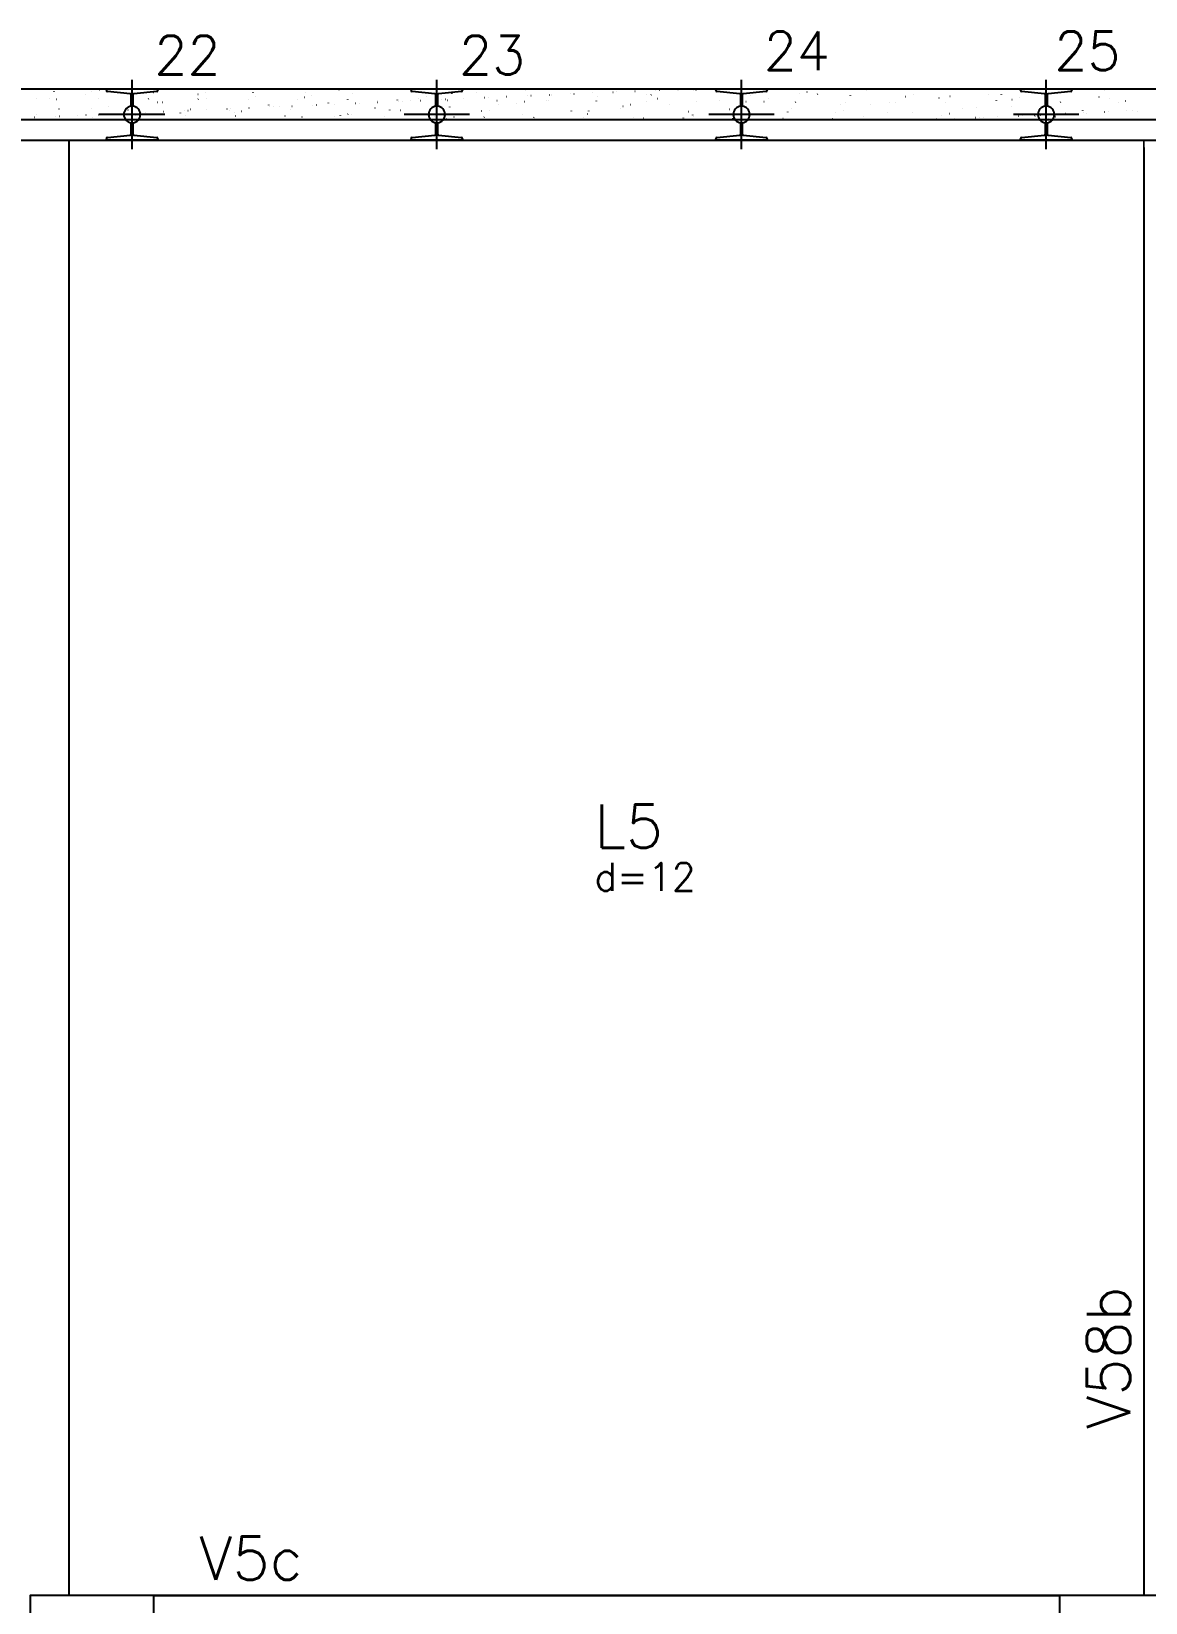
# Model space of a CAD drawing. Extents: x -40810 to 33675, y -2018 to 21213.
# Drawn here: x -8282 to -7741, y 12320 to 13083 of the extents above; entities that cross this region are included whole.
import ezdxf

# ---------------------------------------------------------------- set-up
doc = ezdxf.new("R2010")
doc.units = 0
doc.layers.get('0').update_dxf_attribs({"color": 1, "lineweight": 9})
for name, color, linetype in [('1', 5, 'Continuous'), ('10', 7, 'Continuous'), ('13', 7, 'Continuous'), ('19', 5, 'Continuous'), ('3', 2, 'Continuous'), ('49', 20, 'Continuous'), ('51', 6, 'Continuous'), ('52', 21, 'Continuous'), ('8', 5, 'Continuous'), ('STEPHANIE', 6, 'Continuous')]:
    doc.layers.add(name, color=color, linetype=linetype)
doc.styles.get("Standard").update_dxf_attribs({"font": 'romans.shx', "width": 0.8})

# ---------------------------------------------------------------- blocks, each defined once
blk = doc.blocks.new('_H9EFD498501-005')
for p, q in [((3048.101204, 4541.625241), (3048.146861, 4541.684742)), ((3063.32284, 4540.051908), (3063.332629, 4540.126266)), ((3066.385025, 4541.891568), (3066.458247, 4541.907801)), ((3070.046135, 4542.703216), (3070.119358, 4542.719449)), ((3087.161256, 4541.043856), (3087.171045, 4541.118215)), ((3096.45098, 4541.384517), (3096.496638, 4541.444019)), ((3117.996452, 4540.442988), (3118.069674, 4540.459221)), ((3121.657562, 4541.254636), (3121.730784, 4541.270869)), ((3144.800757, 4541.143793), (3144.846414, 4541.203295)), ((3170.18945, 4541.429804), (3170.199239, 4541.504162)), ((3173.268989, 4539.806057), (3173.342211, 4539.822289)), ((3186.448985, 4542.727991), (3186.522208, 4542.744224)), ((3193.150533, 4540.90307), (3193.19619, 4540.962571)), ((3194.101287, 4542.97944), (3194.111076, 4543.053799)), ((3229.203017, 4539.485353), (3229.212807, 4539.559711)), ((3238.060412, 4541.279411), (3238.133634, 4541.295644)), ((3241.50031, 4540.662346), (3241.545967, 4540.721847)), ((3253.114854, 4541.034989), (3253.124644, 4541.109347)), ((3276.953271, 4542.026938), (3276.96306, 4542.101296)), ((3277.884755, 4539.682777), (3277.959684, 4539.686049)), ((3279.75797, 4539.764564), (3279.832899, 4539.767835)), ((3288.599547, 4540.150595), (3288.674476, 4540.153867)), ((3289.671839, 4539.830832), (3289.745061, 4539.847065)), ((3289.850086, 4540.421622), (3289.895743, 4540.481124)), ((3298.71491, 4540.592242), (3298.789839, 4540.595513)), ((3300.588126, 4540.674028), (3300.663054, 4540.677299)), ((3309.429703, 4541.060059), (3309.504631, 4541.063331)), ((3319.545066, 4541.501706), (3319.619994, 4541.504977)), ((3321.418281, 4541.583492), (3321.49321, 4541.586764)), ((3330.259858, 4541.969524), (3330.334787, 4541.972795)), ((3335.966838, 4540.082486), (3335.976628, 4540.156845)), ((3338.199863, 4540.180898), (3338.24552, 4540.2404)), ((3340.375221, 4542.41117), (3340.45015, 4542.414441)), ((3342.248437, 4542.492956), (3342.323365, 4542.496228)), ((3351.090013, 4542.878988), (3351.164942, 4542.882259)), ((3358.490483, 4542.197), (3358.563705, 4542.213233)), ((3359.981465, 4542.412885), (3359.991254, 4542.487244)), ((3362.151593, 4543.008649), (3362.224816, 4543.024882)), ((3386.549639, 4539.940175), (3386.595296, 4539.999676)), ((3410.10191, 4540.74842), (3410.175132, 4540.764653)), ((3413.76302, 4541.560069), (3413.836242, 4541.576302)), ((3418.995032, 4540.468434), (3419.004822, 4540.542792)), ((3434.899416, 4539.699451), (3434.945073, 4539.758952)), ((3442.906869, 4542.01807), (3442.916659, 4542.092429)), ((3465.374447, 4540.111489), (3465.447669, 4540.127722)), ((3466.745285, 4543.010019), (3466.755075, 4543.084377)), ((3478.554443, 4543.033424), (3478.627666, 4543.049657)), ((3483.249192, 4539.458727), (3483.294849, 4539.518229)), ((3501.920437, 4540.073619), (3501.930226, 4540.147977)), ((3508.216231, 4540.370716), (3508.261888, 4540.430218)), ((3525.758853, 4541.065568), (3525.768642, 4541.139926)), ((3530.16587, 4541.584844), (3530.239092, 4541.601077)), ((3533.18327, 4541.282705), (3533.228927, 4541.342207)), ((3558.150309, 4542.194695), (3558.195966, 4542.254196)), ((3039.411002, 4538.502271), (3039.420792, 4538.57663)), ((3045.704206, 4538.501412), (3045.749863, 4538.560914)), ((3049.177808, 4538.076819), (3049.25103, 4538.093052)), ((3050.571527, 4533.235472), (3050.581316, 4533.309831)), ((3066.07814, 4533.42755), (3066.123797, 4533.487052)), ((3069.822023, 4538.306673), (3069.86768, 4538.366175)), ((3074.409943, 4534.227421), (3074.419733, 4534.301779)), ((3083.948129, 4532.894656), (3084.021351, 4532.910889)), ((3087.609239, 4533.706305), (3087.682461, 4533.722538)), ((3094.053982, 4538.260688), (3094.099639, 4538.32019)), ((3098.42457, 4536.55782), (3098.434359, 4536.632178)), ((3100.789235, 4536.62824), (3100.862457, 4536.644473)), ((3101.128148, 4531.965417), (3101.203077, 4531.968689)), ((3111.243512, 4532.407063), (3111.31844, 4532.410335)), ((3113.116727, 4532.48885), (3113.191656, 4532.492121)), ((3114.427916, 4533.186827), (3114.473573, 4533.246328)), ((3118.171799, 4538.06595), (3118.217456, 4538.125451)), ((3121.958304, 4532.874881), (3122.033232, 4532.878153)), ((3122.336407, 4538.107456), (3122.346196, 4538.181815)), ((3132.073667, 4533.316528), (3132.148596, 4533.319799)), ((3133.423511, 4532.28297), (3133.4333, 4532.357328)), ((3133.946882, 4533.398314), (3134.021811, 4533.401586)), ((3139.220666, 4532.257725), (3139.293888, 4532.273958)), ((3142.403759, 4538.019965), (3142.449416, 4538.079466)), ((3142.788459, 4533.784346), (3142.863388, 4533.787617)), ((3146.174823, 4539.099405), (3146.184613, 4539.173763)), ((3152.400662, 4535.17966), (3152.473884, 4535.195893)), ((3152.903822, 4534.225992), (3152.978751, 4534.229263)), ((3154.777038, 4534.307778), (3154.851966, 4534.31105)), ((3157.438137, 4534.613369), (3157.447927, 4534.687727)), ((3162.777693, 4532.946103), (3162.82335, 4533.005604)), ((3163.618615, 4534.69381), (3163.693543, 4534.697081)), ((3166.521576, 4537.825226), (3166.567233, 4537.884727)), ((3169.607879, 4538.994408), (3169.681101, 4539.010641)), ((3173.733978, 4535.135456), (3173.808906, 4535.138728)), ((3175.607193, 4535.217243), (3175.682122, 4535.220514)), ((3181.349974, 4536.163005), (3181.359764, 4536.237363)), ((3184.44877, 4535.603274), (3184.523699, 4535.606546)), ((3190.753535, 4537.779241), (3190.799192, 4537.838742)), ((3194.564133, 4536.04492), (3194.639062, 4536.048192)), ((3196.437349, 4536.126707), (3196.512277, 4536.129978)), ((3204.012089, 4533.73108), (3204.085311, 4533.747313)), ((3205.188391, 4537.154954), (3205.19818, 4537.229312)), ((3205.278925, 4536.512738), (3205.353854, 4536.51601)), ((3211.127469, 4532.705379), (3211.173126, 4532.764881)), ((3214.871352, 4537.584502), (3214.917009, 4537.644004)), ((3215.394289, 4536.954385), (3215.469217, 4536.957656)), ((3216.451705, 4532.668917), (3216.461494, 4532.743276)), ((3217.267504, 4537.036171), (3217.342433, 4537.039442)), ((3221.219306, 4537.545828), (3221.292528, 4537.562061)), ((3224.880416, 4538.357477), (3224.953638, 4538.37371)), ((3226.109081, 4537.422203), (3226.184009, 4537.425474)), ((3236.224444, 4537.863849), (3236.299373, 4537.86712)), ((3238.09766, 4537.945635), (3238.172588, 4537.948907)), ((3239.103312, 4537.538517), (3239.148969, 4537.598019)), ((3240.363542, 4534.218554), (3240.373331, 4534.292912)), ((3246.939236, 4538.331667), (3247.014165, 4538.334938)), ((3255.623516, 4532.2825), (3255.696738, 4532.298733)), ((3257.0546, 4538.773313), (3257.129528, 4538.776585)), ((3258.927815, 4538.855099), (3259.002744, 4538.858371)), ((3259.477246, 4532.464655), (3259.522903, 4532.524157)), ((3263.221129, 4537.343778), (3263.266786, 4537.40328)), ((3264.201958, 4535.210502), (3264.211748, 4535.284861)), ((3267.769392, 4539.241131), (3267.84432, 4539.244402)), ((3272.830733, 4536.097248), (3272.903955, 4536.113481)), ((3276.491843, 4536.908897), (3276.565065, 4536.92513)), ((3287.453088, 4537.297793), (3287.498745, 4537.357295)), ((3288.216585, 4537.540901), (3288.226374, 4537.61526)), ((3299.377109, 4532.274102), (3299.386899, 4532.348461)), ((3307.827022, 4532.223932), (3307.872679, 4532.283433)), ((3311.570905, 4537.103055), (3311.616562, 4537.162556)), ((3312.128422, 4539.090538), (3312.138211, 4539.164896)), ((3323.215525, 4533.266051), (3323.225315, 4533.340409)), ((3324.44216, 4534.648669), (3324.515382, 4534.664902)), ((3328.10327, 4535.460317), (3328.176492, 4535.47655)), ((3335.802865, 4537.05707), (3335.848522, 4537.116571)), ((3341.283266, 4538.382252), (3341.356488, 4538.398485)), ((3347.230152, 4535.59645), (3347.239942, 4535.670809)), ((3356.176799, 4531.983208), (3356.222456, 4532.042709)), ((3359.920681, 4536.862331), (3359.966339, 4536.921832)), ((3371.141989, 4537.146086), (3371.151779, 4537.220445)), ((3376.053587, 4533.200089), (3376.126809, 4533.216322)), ((3379.714697, 4534.011737), (3379.787919, 4534.02797)), ((3384.152641, 4536.816346), (3384.198298, 4536.875847)), ((3392.894693, 4536.933672), (3392.967915, 4536.949905)), ((3394.980405, 4538.138035), (3394.990195, 4538.212393)), ((3406.243719, 4533.651999), (3406.253509, 4533.726357)), ((3408.270458, 4536.621607), (3408.316115, 4536.681109)), ((3430.155557, 4535.201635), (3430.165346, 4535.275994)), ((3431.326124, 4532.563157), (3431.399346, 4532.57939)), ((3432.502418, 4536.575622), (3432.548075, 4536.635124)), ((3444.50612, 4535.485092), (3444.579342, 4535.501325)), ((3453.993973, 4536.193584), (3454.003762, 4536.267942)), ((3456.620234, 4536.380883), (3456.665891, 4536.440385)), ((3461.713337, 4539.29984), (3461.786559, 4539.316073)), ((3478.008599, 4538.523983), (3478.018389, 4538.598341)), ((3480.852194, 4536.334898), (3480.897851, 4536.3944)), ((3489.169124, 4533.257184), (3489.178914, 4533.331542)), ((3496.117547, 4534.036512), (3496.190769, 4534.052745)), ((3505.819233, 4537.246887), (3505.86489, 4537.306389)), ((3513.00754, 4534.249132), (3513.01733, 4534.323491)), ((3513.324764, 4537.851261), (3513.397986, 4537.867494)), ((3516.985874, 4538.662909), (3517.059096, 4538.679142)), ((3530.786272, 4538.158877), (3530.831929, 4538.218378)), ((3537.022167, 4536.579532), (3537.031956, 4536.65389)), ((3547.728974, 4532.587933), (3547.802196, 4532.604166)), ((3555.753311, 4539.070866), (3555.798968, 4539.130367)), ((3560.09233, 4531.900091), (3560.167259, 4531.903363)), ((3560.934004, 4538.129168), (3560.943794, 4538.203526)), ((3564.936191, 4536.402681), (3565.009413, 4536.418914)), ((3568.597301, 4537.214329), (3568.670523, 4537.230562)), ((3568.933907, 4532.286123), (3569.008835, 4532.289394)), ((3572.021108, 4532.304681), (3572.030897, 4532.379039)), ((3574.465326, 4531.831149), (3574.510984, 4531.890651)), ((3037.712001, 4528.085768), (3037.712001, 4528.085768)), ((3038.039644, 4528.085768), (3038.039644, 4528.085768)), ((3038.039644, 4528.085768), (3038.039644, 4528.085768)), ((3038.039644, 4528.085768), (3038.039644, 4528.085768)), ((3038.637682, 4529.237025), (3038.712611, 4529.240296)), ((3039.449182, 4530.349707), (3039.494839, 4530.409208)), ((3048.753045, 4529.678671), (3048.827974, 4529.681942)), ((3049.893555, 4528.085768), (3049.893555, 4528.085768)), ((3049.893555, 4528.085768), (3049.893555, 4528.085768)), ((3050.626261, 4529.760457), (3050.701189, 4529.763729)), ((3059.467838, 4530.146489), (3059.542766, 4530.14976)), ((3061.747467, 4528.085768), (3061.747467, 4528.085768)), ((3061.747467, 4528.085768), (3061.747467, 4528.085768)), ((3061.979246, 4528.085768), (3061.979246, 4528.085768)), ((3061.979246, 4528.085768), (3061.979246, 4528.085768)), ((3062.256635, 4528.085768), (3062.256635, 4528.085768)), ((3062.256635, 4528.085768), (3062.256635, 4528.085768)), ((3063.681142, 4530.303722), (3063.726799, 4530.363223)), ((3066.740912, 4529.079908), (3066.814134, 4529.096141)), ((3069.583201, 4530.588135), (3069.658129, 4530.591406)), ((3071.456416, 4530.669921), (3071.531345, 4530.673193)), ((3073.601379, 4528.085768), (3073.601379, 4528.085768)), ((3080.297993, 4531.055953), (3080.372922, 4531.059224)), ((3085.455291, 4528.085768), (3085.455291, 4528.085768)), ((3085.455291, 4528.085768), (3085.455291, 4528.085768)), ((3085.455291, 4528.085768), (3085.455291, 4528.085768)), ((3085.673257, 4529.741385), (3085.683047, 4529.815743)), ((3086.246491, 4528.085768), (3086.246491, 4528.085768)), ((3087.798959, 4530.108983), (3087.844616, 4530.168484)), ((3090.413356, 4531.497599), (3090.488285, 4531.500871)), ((3092.286572, 4531.579386), (3092.3615, 4531.582657)), ((3097.309203, 4528.085768), (3097.309203, 4528.085768)), ((3097.309203, 4528.085768), (3097.309203, 4528.085768)), ((3097.309203, 4528.085768), (3097.309203, 4528.085768)), ((3109.163115, 4528.085768), (3109.163115, 4528.085768)), ((3109.163115, 4528.085768), (3109.163115, 4528.085768)), ((3109.585094, 4531.291021), (3109.594884, 4531.365379)), ((3110.513736, 4528.085768), (3110.513736, 4528.085768)), ((3110.513736, 4528.085768), (3110.513736, 4528.085768)), ((3112.030918, 4530.062998), (3112.076575, 4530.122499)), ((3120.402184, 4528.085768), (3120.402184, 4528.085768)), ((3120.402184, 4528.085768), (3120.402184, 4528.085768)), ((3120.402184, 4528.085768), (3120.402184, 4528.085768)), ((3121.017027, 4528.085768), (3121.017027, 4528.085768)), ((3121.017027, 4528.085768), (3121.017027, 4528.085768)), ((3132.870939, 4528.085768), (3132.870939, 4528.085768)), ((3134.780981, 4528.085768), (3134.780981, 4528.085768)), ((3135.559556, 4531.446076), (3135.632778, 4531.462309)), ((3136.148735, 4529.868259), (3136.194392, 4529.927761)), ((3144.72485, 4528.085768), (3144.72485, 4528.085768)), ((3156.578762, 4528.085768), (3156.578762, 4528.085768)), ((3156.578762, 4528.085768), (3156.578762, 4528.085768)), ((3156.578762, 4528.085768), (3156.578762, 4528.085768)), ((3159.048227, 4528.085768), (3159.048227, 4528.085768)), ((3159.048227, 4528.085768), (3159.048227, 4528.085768)), ((3160.380695, 4529.822274), (3160.426352, 4529.881776)), ((3168.432674, 4528.085768), (3168.432674, 4528.085768)), ((3168.432674, 4528.085768), (3168.432674, 4528.085768)), ((3168.598662, 4529.34657), (3168.608451, 4529.420928)), ((3178.547732, 4528.085768), (3178.547732, 4528.085768)), ((3178.547732, 4528.085768), (3178.547732, 4528.085768)), ((3178.547732, 4528.085768), (3178.547732, 4528.085768)), ((3180.286586, 4528.085768), (3180.286586, 4528.085768)), ((3180.286586, 4528.085768), (3180.286586, 4528.085768)), ((3183.315472, 4528.085768), (3183.315472, 4528.085768)), ((3184.498512, 4529.627535), (3184.544169, 4529.687037)), ((3187.170983, 4529.997497), (3187.244205, 4530.01373)), ((3190.832093, 4530.809145), (3190.905315, 4530.825378)), ((3192.140498, 4528.085768), (3192.140498, 4528.085768)), ((3192.437078, 4530.338518), (3192.446867, 4530.412877)), ((3203.99441, 4528.085768), (3203.99441, 4528.085768)), ((3207.582717, 4528.085768), (3207.582717, 4528.085768)), ((3207.582717, 4528.085768), (3207.582717, 4528.085768)), ((3208.730471, 4529.58155), (3208.776128, 4529.641052)), ((3215.848322, 4528.085768), (3215.848322, 4528.085768)), ((3215.848322, 4528.085768), (3215.848322, 4528.085768)), ((3215.848322, 4528.085768), (3215.848322, 4528.085768)), ((3227.702233, 4528.085768), (3227.702233, 4528.085768)), ((3227.702233, 4528.085768), (3227.702233, 4528.085768)), ((3227.702233, 4528.085768), (3227.702233, 4528.085768)), ((3231.849962, 4528.085768), (3231.849962, 4528.085768)), ((3232.848288, 4529.386812), (3232.893945, 4529.446313)), ((3236.69328, 4528.085768), (3236.69328, 4528.085768)), ((3236.69328, 4528.085768), (3236.69328, 4528.085768)), ((3236.69328, 4528.085768), (3236.69328, 4528.085768)), ((3238.78241, 4528.548917), (3238.855632, 4528.56515)), ((3239.556145, 4528.085768), (3239.556145, 4528.085768)), ((3239.556145, 4528.085768), (3239.556145, 4528.085768)), ((3242.44352, 4529.360565), (3242.516742, 4529.376798)), ((3251.410057, 4528.085768), (3251.410057, 4528.085768)), ((3251.450645, 4528.394067), (3251.460435, 4528.468425)), ((3256.117207, 4528.085768), (3256.117207, 4528.085768)), ((3256.117207, 4528.085768), (3256.117207, 4528.085768)), ((3257.080248, 4529.340827), (3257.125905, 4529.400328)), ((3263.263969, 4528.085768), (3263.263969, 4528.085768)), ((3275.117881, 4528.085768), (3275.117881, 4528.085768)), ((3275.117881, 4528.085768), (3275.117881, 4528.085768)), ((3275.117881, 4528.085768), (3275.117881, 4528.085768)), ((3275.465272, 4530.724466), (3275.475062, 4530.798825)), ((3280.384452, 4528.085768), (3280.384452, 4528.085768)), ((3281.198064, 4529.146088), (3281.243722, 4529.205589)), ((3286.971793, 4528.085768), (3286.971793, 4528.085768)), ((3286.971793, 4528.085768), (3286.971793, 4528.085768)), ((3286.971793, 4528.085768), (3286.971793, 4528.085768)), ((3294.838828, 4528.085768), (3294.838828, 4528.085768)), ((3294.838828, 4528.085768), (3294.838828, 4528.085768)), ((3298.825705, 4528.085768), (3298.825705, 4528.085768)), ((3298.825705, 4528.085768), (3298.825705, 4528.085768)), ((3304.651698, 4528.085768), (3304.651698, 4528.085768)), ((3304.651698, 4528.085768), (3304.651698, 4528.085768)), ((3305.430024, 4529.100103), (3305.475681, 4529.159604)), ((3307.234943, 4530.83392), (3307.308165, 4530.850153)), ((3310.679616, 4528.085768), (3310.679616, 4528.085768)), ((3310.679616, 4528.085768), (3310.679616, 4528.085768)), ((3322.533528, 4528.085768), (3322.533528, 4528.085768)), ((3328.918943, 4528.085768), (3328.918943, 4528.085768)), ((3329.547841, 4528.905364), (3329.593498, 4528.964866)), ((3334.38744, 4528.085768), (3334.38744, 4528.085768)), ((3334.38744, 4528.085768), (3334.38744, 4528.085768)), ((3334.38744, 4528.085768), (3334.38744, 4528.085768)), ((3334.478839, 4528.780015), (3334.488629, 4528.854373)), ((3346.241352, 4528.085768), (3346.241352, 4528.085768)), ((3346.241352, 4528.085768), (3346.241352, 4528.085768)), ((3346.241352, 4528.085768), (3346.241352, 4528.085768)), ((3352.984376, 4528.085768), (3352.984376, 4528.085768)), ((3352.984376, 4528.085768), (3352.984376, 4528.085768)), ((3353.186188, 4528.085768), (3353.186188, 4528.085768)), ((3353.186188, 4528.085768), (3353.186188, 4528.085768)), ((3353.779801, 4528.859379), (3353.825458, 4528.918881)), ((3358.095264, 4528.085768), (3358.095264, 4528.085768)), ((3358.095264, 4528.085768), (3358.095264, 4528.085768)), ((3358.390677, 4530.329651), (3358.400466, 4530.40401)), ((3358.84637, 4529.385341), (3358.919592, 4529.401574)), ((3369.949176, 4528.085768), (3369.949176, 4528.085768)), ((3369.949176, 4528.085768), (3369.949176, 4528.085768)), ((3377.453433, 4528.085768), (3377.453433, 4528.085768)), ((3377.897617, 4528.66464), (3377.943274, 4528.724142)), ((3381.803088, 4528.085768), (3381.803088, 4528.085768)), ((3382.229093, 4531.3216), (3382.238882, 4531.395958)), ((3393.656999, 4528.085768), (3393.656999, 4528.085768)), ((3401.720678, 4528.085768), (3401.720678, 4528.085768)), ((3401.720678, 4528.085768), (3401.720678, 4528.085768)), ((3402.129577, 4528.618655), (3402.175234, 4528.678157)), ((3404.526575, 4531.742484), (3404.572232, 4531.801986)), ((3405.510911, 4528.085768), (3405.510911, 4528.085768)), ((3405.510911, 4528.085768), (3405.510911, 4528.085768)), ((3405.510911, 4528.085768), (3405.510911, 4528.085768)), ((3411.129925, 4528.085768), (3411.129925, 4528.085768)), ((3411.129925, 4528.085768), (3411.129925, 4528.085768)), ((3411.129925, 4528.085768), (3411.129925, 4528.085768)), ((3417.364823, 4528.085768), (3417.364823, 4528.085768)), ((3417.364823, 4528.085768), (3417.364823, 4528.085768)), ((3417.404244, 4528.3852), (3417.414034, 4528.459558)), ((3425.987923, 4528.085768), (3425.987923, 4528.085768)), ((3426.247394, 4528.423916), (3426.293051, 4528.483418)), ((3427.665014, 4531.751509), (3427.738236, 4531.767742)), ((3429.218735, 4528.085768), (3429.218735, 4528.085768)), ((3429.218735, 4528.085768), (3429.218735, 4528.085768)), ((3441.072647, 4528.085768), (3441.072647, 4528.085768)), ((3441.24266, 4529.377148), (3441.25245, 4529.451507)), ((3450.255168, 4528.085768), (3450.255168, 4528.085768)), ((3450.255168, 4528.085768), (3450.255168, 4528.085768)), ((3450.479353, 4528.377931), (3450.525011, 4528.437433)), ((3452.876352, 4531.50176), (3452.922009, 4531.561262)), ((3452.926559, 4528.085768), (3452.926559, 4528.085768)), ((3464.780471, 4528.085768), (3464.780471, 4528.085768)), ((3464.780471, 4528.085768), (3464.780471, 4528.085768)), ((3464.780471, 4528.085768), (3464.780471, 4528.085768)), ((3465.257287, 4531.707548), (3465.267076, 4531.781906)), ((3469.275473, 4528.085768), (3469.275473, 4528.085768)), ((3469.275473, 4528.085768), (3469.275473, 4528.085768)), ((3469.275473, 4528.085768), (3469.275473, 4528.085768)), ((3472.729957, 4528.085768), (3472.729957, 4528.085768)), ((3472.729957, 4528.085768), (3472.729957, 4528.085768)), ((3472.729957, 4528.085768), (3472.729957, 4528.085768)), ((3474.522414, 4528.085768), (3474.522414, 4528.085768)), ((3474.59717, 4528.183193), (3474.642827, 4528.242694)), ((3474.898493, 4528.180448), (3474.973422, 4528.18372)), ((3476.634382, 4528.085768), (3476.634382, 4528.085768)), ((3476.634382, 4528.085768), (3476.634382, 4528.085768)), ((3476.634382, 4528.085768), (3476.634382, 4528.085768)), ((3476.771708, 4528.262235), (3476.846637, 4528.265506)), ((3479.276441, 4530.302929), (3479.349663, 4530.319162)), ((3482.937551, 4531.114578), (3483.010773, 4531.130811)), ((3485.613285, 4528.648266), (3485.688214, 4528.651538)), ((3488.488294, 4528.085768), (3488.488294, 4528.085768)), ((3488.488294, 4528.085768), (3488.488294, 4528.085768)), ((3495.728648, 4529.089912), (3495.803577, 4529.093184)), ((3497.601864, 4529.171699), (3497.676792, 4529.17497)), ((3498.789659, 4528.085768), (3498.789659, 4528.085768)), ((3499.564209, 4529.095182), (3499.609866, 4529.154683)), ((3500.342206, 4528.085768), (3500.342206, 4528.085768)), ((3500.342206, 4528.085768), (3500.342206, 4528.085768)), ((3506.443441, 4529.55773), (3506.518369, 4529.561002)), ((3512.196118, 4528.085768), (3512.196118, 4528.085768)), ((3516.558804, 4529.999377), (3516.633732, 4530.002648)), ((3518.432019, 4530.081163), (3518.506948, 4530.084434)), ((3523.056904, 4528.085768), (3523.056904, 4528.085768)), ((3524.05003, 4528.085768), (3524.05003, 4528.085768)), ((3524.05003, 4528.085768), (3524.05003, 4528.085768)), ((3524.05003, 4528.085768), (3524.05003, 4528.085768)), ((3524.270854, 4529.763096), (3524.280644, 4529.837455)), ((3524.531248, 4530.007171), (3524.576905, 4530.066673)), ((3527.273596, 4530.467195), (3527.348525, 4530.470466)), ((3527.421021, 4528.085768), (3527.421021, 4528.085768)), ((3527.421021, 4528.085768), (3527.421021, 4528.085768)), ((3527.421021, 4528.085768), (3527.421021, 4528.085768)), ((3530.887868, 4528.854349), (3530.96109, 4528.870582)), ((3534.548978, 4529.665998), (3534.6222, 4529.682231)), ((3535.903942, 4528.085768), (3535.903942, 4528.085768)), ((3535.903942, 4528.085768), (3535.903942, 4528.085768)), ((3535.903942, 4528.085768), (3535.903942, 4528.085768)), ((3537.388959, 4530.908841), (3537.463888, 4530.912112)), ((3539.262175, 4530.990627), (3539.337103, 4530.993899)), ((3547.324149, 4528.085768), (3547.324149, 4528.085768)), ((3547.757854, 4528.085768), (3547.757854, 4528.085768)), ((3547.757854, 4528.085768), (3547.757854, 4528.085768)), ((3548.103751, 4531.376659), (3548.17868, 4531.37993)), ((3548.182692, 4531.312733), (3548.192481, 4531.387091)), ((3549.498287, 4530.91916), (3549.543945, 4530.978662)), ((3558.219115, 4531.818305), (3558.294043, 4531.821577)), ((3559.611765, 4528.085768), (3559.611765, 4528.085768)), ((3559.611765, 4528.085768), (3559.611765, 4528.085768)), ((3571.465677, 4528.085768), (3571.465677, 4528.085768)), ((3571.591394, 4528.085768), (3571.591394, 4528.085768))]:
    blk.add_line(p, q)

msp = doc.modelspace()

# ---------------------------------------------------------------- linework, layer by layer
at = {"linetype": 'Continuous', "ltscale": 30}
msp.add_lwpolyline([(-7505.684, 13029.706), (-8263.684, 13029.706), (-8263.684, 12928.62), (-8263.684, 12323.116), (-8222.684, 12323.116), (-7782.684, 12323.116), (-7722.684, 12323.116)], dxfattribs=at)
msp.add_lwpolyline([(-7505.684, 13029.706), (-8263.684, 13029.706), (-8263.684, 12928.62), (-8263.684, 12323.116), (-8222.684, 12323.116), (-7782.684, 12323.116), (-7722.684, 12323.116)], dxfattribs=at)
for points in [[(-7741.684, 13029.706), (-8263.684, 13029.706), (-8263.684, 12928.62), (-8263.684, 12323.116), (-8222.684, 12323.116), (-7782.684, 12323.116), (-7741.684, 12323.116)], [(-7741.684, 13029.706), (-8263.684, 13029.706), (-8263.684, 12928.62), (-8263.684, 12323.116), (-8222.684, 12323.116), (-7782.684, 12323.116), (-7741.684, 12323.116)], [(-7371.687, 13029.706), (-7741.684, 13029.706), (-7741.684, 12323.116), (-7722.684, 12323.116), (-7368.508, 12323.116), (-7369.084, 12450.987), (-7370.148, 12450.982), (-7370.084, 12451.019), (-7370.151, 12465.982)]]:
    msp.add_lwpolyline(points, close=True, dxfattribs=at)
at = {"layer": '1'}
for points in [[(-8263.684, 12928.62), (-8263.684, 13029.706)], [(-7741.684, 13026.206), (-7741.684, 12323.116)], [(-8263.684, 12323.116), (-8263.684, 12928.62)], [(-7782.684, 12323.116), (-8222.684, 12323.116)]]:
    msp.add_lwpolyline(points, dxfattribs=at)
at = {"layer": '3'}
for points in [[(-8282.684, 12304.116), (-8222.684, 12304.116), (-8222.684, 12323.116), (-8282.684, 12323.116), (-8282.684, 12304.116)], [(-7782.684, 12304.116), (-7722.684, 12304.116), (-7722.684, 12323.116), (-7782.684, 12323.116), (-7782.684, 12304.116)]]:
    msp.add_lwpolyline(points, dxfattribs=at)
at = {"layer": '49'}
for p, q in [((-11132.149, 13054.706), (-7341.799, 13054.706)), ((-8958.411, 13039.706), (-7361.732, 13039.706)), ((-10848.66, 13029.706), (-7371.687, 13029.706))]:
    msp.add_line(p, q, dxfattribs=at)
at = {"layer": '51'}
for p, q in [((-8245.684, 13053.951), (-8245.684, 13054.706)), ((-8245.684, 13054.706), (-8220.684, 13054.706)), ((-8233.184, 13025.357), (-8233.184, 13059.054)), ((-8220.684, 13054.706), (-8220.684, 13053.951)), ((-8097.684, 13053.951), (-8097.684, 13054.706)), ((-8097.684, 13054.706), (-8072.684, 13054.706)), ((-8085.184, 13025.357), (-8085.184, 13059.054)), ((-8072.684, 13054.706), (-8072.684, 13053.951)), ((-7949.684, 13053.951), (-7949.684, 13054.706)), ((-7949.684, 13054.706), (-7924.684, 13054.706)), ((-7937.184, 13025.357), (-7937.184, 13059.054)), ((-7924.684, 13054.706), (-7924.684, 13053.951)), ((-7801.684, 13053.951), (-7801.684, 13054.706)), ((-7801.684, 13054.706), (-7776.684, 13054.706)), ((-7789.184, 13025.357), (-7789.184, 13059.054)), ((-7776.684, 13054.706), (-7776.684, 13053.951)), ((-8234.061, 13052.278), (-8245.202, 13053.343)), ((-8233.578, 13046.187), (-8233.578, 13051.67)), ((-8232.791, 13051.671), (-8232.791, 13046.187)), ((-8221.167, 13053.343), (-8232.308, 13052.278)), ((-8086.061, 13052.278), (-8097.202, 13053.343)), ((-8085.578, 13046.187), (-8085.578, 13051.67)), ((-8084.791, 13051.671), (-8084.791, 13046.187)), ((-8073.167, 13053.343), (-8084.308, 13052.278)), ((-7938.061, 13052.278), (-7949.202, 13053.343)), ((-7937.578, 13046.187), (-7937.578, 13051.67)), ((-7936.791, 13051.671), (-7936.791, 13046.187)), ((-7925.167, 13053.343), (-7936.308, 13052.278)), ((-7790.061, 13052.278), (-7801.202, 13053.343)), ((-7789.578, 13046.187), (-7789.578, 13051.67)), ((-7788.791, 13051.671), (-7788.791, 13046.187)), ((-7777.167, 13053.343), (-7788.308, 13052.278)), ((-8217.276, 13042.206), (-8249.093, 13042.206)), ((-8069.276, 13042.206), (-8101.093, 13042.206)), ((-7921.276, 13042.206), (-7953.093, 13042.206)), ((-7773.276, 13042.206), (-7805.093, 13042.206)), ((-8245.202, 13031.068), (-8234.061, 13032.133)), ((-8233.578, 13032.741), (-8233.578, 13038.224)), ((-8232.791, 13038.224), (-8232.791, 13032.741)), ((-8232.308, 13032.133), (-8221.167, 13031.068)), ((-8097.202, 13031.068), (-8086.061, 13032.133)), ((-8085.578, 13032.741), (-8085.578, 13038.224)), ((-8084.791, 13038.224), (-8084.791, 13032.741)), ((-8084.308, 13032.133), (-8073.167, 13031.068)), ((-7949.202, 13031.068), (-7938.061, 13032.133)), ((-7937.578, 13032.741), (-7937.578, 13038.224)), ((-7936.791, 13038.224), (-7936.791, 13032.741)), ((-7936.308, 13032.133), (-7925.167, 13031.068)), ((-7801.202, 13031.068), (-7790.061, 13032.133)), ((-7789.578, 13032.741), (-7789.578, 13038.224)), ((-7788.791, 13038.224), (-7788.791, 13032.741)), ((-7788.308, 13032.133), (-7777.167, 13031.068)), ((-8245.684, 13029.706), (-8245.684, 13030.46)), ((-8220.684, 13029.706), (-8245.684, 13029.706)), ((-8220.684, 13030.46), (-8220.684, 13029.706)), ((-8097.684, 13029.706), (-8097.684, 13030.46)), ((-8072.684, 13029.706), (-8097.684, 13029.706)), ((-8072.684, 13030.46), (-8072.684, 13029.706)), ((-7949.684, 13029.706), (-7949.684, 13030.46)), ((-7924.684, 13029.706), (-7949.684, 13029.706)), ((-7924.684, 13030.46), (-7924.684, 13029.706)), ((-7801.684, 13029.706), (-7801.684, 13030.46)), ((-7776.684, 13029.706), (-7801.684, 13029.706)), ((-7776.684, 13030.46), (-7776.684, 13029.706))]:
    msp.add_line(p, q, dxfattribs=at)
for centre, radius, start, end in [((-8245.059, 13053.951), 0.625, 180, 256.861226), ((-8221.309, 13053.951), 0.625, 283.138774, 0), ((-8097.059, 13053.951), 0.625, 180, 256.861226), ((-8073.309, 13053.951), 0.625, 283.138774, 0), ((-7949.059, 13053.951), 0.625, 180, 256.861226), ((-7925.309, 13053.951), 0.625, 283.138774, 0), ((-7801.059, 13053.951), 0.625, 180, 256.861226), ((-7777.309, 13053.951), 0.625, 283.138774, 0), ((-8234.203, 13051.67), 0.625, 0, 76.861226), ((-8232.166, 13051.67), 0.625, 103.138852, 180.104996), ((-8086.203, 13051.67), 0.625, 0, 76.861226), ((-8084.166, 13051.67), 0.625, 103.138852, 180.104996), ((-7938.203, 13051.67), 0.625, 0, 76.861226), ((-7936.166, 13051.67), 0.625, 103.138852, 180.104996), ((-7790.203, 13051.67), 0.625, 0, 76.861226), ((-7788.166, 13051.67), 0.625, 103.138852, 180.104996), ((-8233.184, 13042.206), 4.001, 95.644143, 264.355857), ((-8233.184, 13042.206), 4.001, 275.644143, 84.355857), ((-8085.184, 13042.206), 4.001, 95.644143, 264.355857), ((-8085.184, 13042.206), 4.001, 275.644143, 84.355857), ((-7937.184, 13042.206), 4.001, 95.644143, 264.355857), ((-7937.184, 13042.206), 4.001, 275.644143, 84.355857), ((-7789.184, 13042.206), 4.001, 95.644143, 264.355857), ((-7789.184, 13042.206), 4.001, 275.644143, 84.355857), ((-8245.059, 13030.46), 0.625, 103.138774, 180), ((-8234.203, 13032.741), 0.625, 283.138774, 0), ((-8232.166, 13032.741), 0.625, 180, 256.861226), ((-8221.309, 13030.46), 0.625, 0, 76.861226), ((-8097.059, 13030.46), 0.625, 103.138774, 180), ((-8086.203, 13032.741), 0.625, 283.138774, 0), ((-8084.166, 13032.741), 0.625, 180, 256.861226), ((-8073.309, 13030.46), 0.625, 0, 76.861226), ((-7949.059, 13030.46), 0.625, 103.138774, 180), ((-7938.203, 13032.741), 0.625, 283.138774, 0), ((-7936.166, 13032.741), 0.625, 180, 256.861226), ((-7925.309, 13030.46), 0.625, 0, 76.861226), ((-7801.059, 13030.46), 0.625, 103.138774, 180), ((-7790.203, 13032.741), 0.625, 283.138774, 0), ((-7788.166, 13032.741), 0.625, 180, 256.861226), ((-7777.309, 13030.46), 0.625, 0, 76.861226)]:
    msp.add_arc(centre, radius, start, end, dxfattribs=at)
at = {"layer": 'STEPHANIE', "linetype": 'Continuous'}
msp.add_line((-8222.684, 12323.116), (-7782.684, 12323.116), dxfattribs=at)

# ---------------------------------------------------------------- block references
at = {"layer": '19'}
msp.add_blockref('_H9EFD498501-005', (-11319.185, 8511.62), dxfattribs=at)

# ---------------------------------------------------------------- texts
at = {"layer": '10'}
msp.add_text('L5', height=21, dxfattribs=at).set_placement((-8008.646, 12686.132))
at = {"layer": '13'}
msp.add_text('d=12', height=13.5, dxfattribs=at).set_placement((-8008.646, 12665.237))
at = {"layer": '52'}
for s, p in [('22', (-8222.388, 13061.683)), ('23', (-8074.388, 13061.683)), ('24', (-7926.388, 13063.735)), ('25', (-7785.244, 13063.791))]:
    msp.add_text(s, height=18.75, dxfattribs=at).set_placement(p)
at = {"layer": '8'}
msp.add_text('V58b', height=21, rotation=90, dxfattribs=at).set_placement((-7748.468, 12403.91))
msp.add_text('V5c', height=21, dxfattribs=at).set_placement((-8200.606, 12330.665))

doc.saveas('drawing.dxf')
